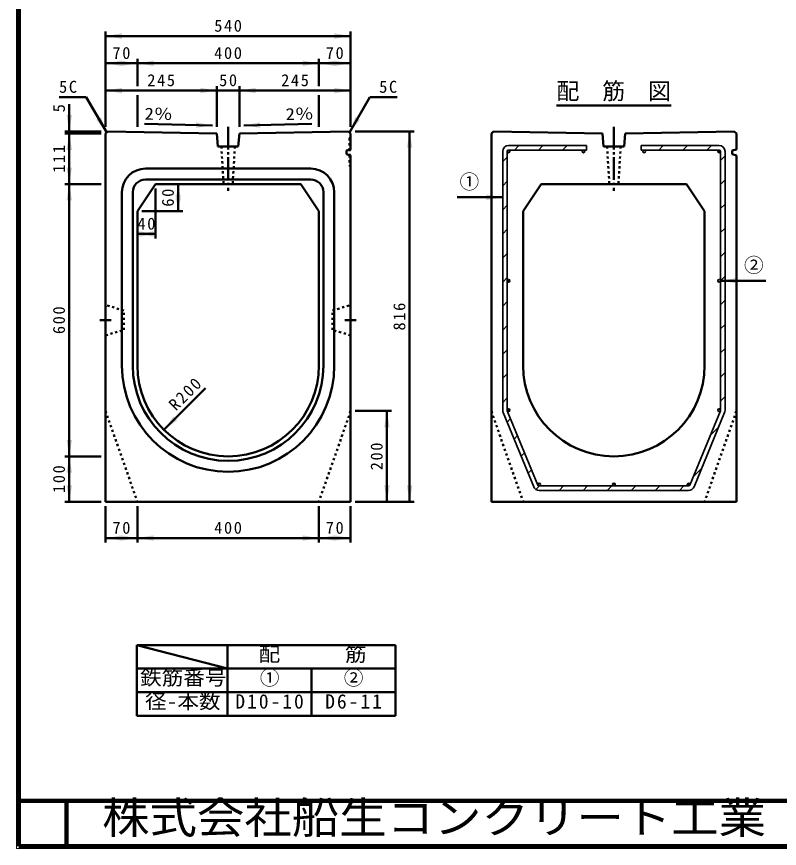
# Model space of a CAD drawing. Units: millimetres, scale not verified. Extents: x 100 to 4105, y 100 to 2870.
# Drawn here: x 100 to 1781, y 100 to 1932 of the extents above; entities that cross this region are included whole.
import ezdxf
from ezdxf.enums import TextEntityAlignment as Align

# ---------------------------------------------------------------- set-up
doc = ezdxf.new("R2010")
doc.units = ezdxf.units.MM
doc.header["$LTSCALE"] = 5
doc.header["$PDMODE"] = 32
doc.header["$PDSIZE"] = 2.5
doc.linetypes.add('USER1', pattern=[2.2, 1, -1.2])
doc.linetypes.add('USER2', pattern=[13.4, 10, -1.2, 1, -1.2])
doc.layers.add('V-nasSTD', color=7, linetype='Continuous', lineweight=50)
doc.styles.add('ＭＳ ゴシック', font='')
doc.styles.get('ＭＳ ゴシック').set_extended_font_data('MS Gothic')

msp = doc.modelspace()

# ---------------------------------------------------------------- hatches: boundary and pattern name
at = {"layer": 'V-nasSTD'}
for points in [[(332, 1895.655), (296, 1889.655), (332, 1883.655)], [(800, 1883.655), (836, 1889.655), (800, 1895.655)], [(332, 1835.655), (296, 1829.655), (332, 1823.655)], [(330, 1823.655), (366, 1829.655), (330, 1835.655)], [(402, 1835.655), (366, 1829.655), (402, 1823.655)], [(730, 1823.655), (766, 1829.655), (730, 1835.655)], [(802, 1835.655), (766, 1829.655), (802, 1823.655)], [(800, 1823.655), (836, 1829.655), (800, 1835.655)], [(332, 1763.655), (296, 1769.655), (332, 1775.655)], [(505, 1775.655), (541, 1769.655), (505, 1763.655)], [(627, 1775.655), (591, 1769.655), (627, 1763.655)], [(800, 1763.655), (836, 1769.655), (800, 1775.655)], [(210, 1715.655), (216, 1679.655), (222, 1715.655)], [(285.696, 1711.332), (298.5, 1677.155), (275.304, 1705.332)], [(846.304, 1711.332), (833.5, 1677.155), (856.696, 1705.332)], [(495.519, 1699.619), (531.386, 1692.87), (495.269, 1687.621)], [(636.481, 1699.619), (600.614, 1692.87), (636.731, 1687.621)], [(222, 1638.655), (216, 1674.655), (210, 1638.655)], [(972, 1643.655), (966, 1679.655), (960, 1643.655)], [(210, 1599.655), (216, 1563.655), (222, 1599.655)], [(222, 1527.655), (216, 1563.655), (210, 1527.655)], [(462, 1527.655), (456, 1563.655), (450, 1527.655)], [(450, 1539.655), (456, 1503.655), (462, 1539.655)], [(1135, 1528.401), (1171, 1534.401), (1135, 1540.401)], [(402, 1459.655), (366, 1453.655), (402, 1447.655)], [(370, 1447.655), (406, 1453.655), (370, 1459.655)], [(1687, 1344.655), (1651, 1350.655), (1687, 1356.655)], [(922, 1027.655), (916, 1063.655), (910, 1027.655)], [(445.792, 1051.932), (424.579, 1022.233), (454.277, 1043.446)], [(210, 999.655), (216, 963.655), (222, 999.655)], [(222, 927.655), (216, 963.655), (210, 927.655)], [(210, 899.655), (216, 863.655), (222, 899.655)], [(910, 899.655), (916, 863.655), (922, 899.655)], [(960, 899.655), (966, 863.655), (972, 899.655)], [(332, 789.655), (296, 783.655), (332, 777.655)], [(330, 777.655), (366, 783.655), (330, 789.655)], [(402, 789.655), (366, 783.655), (402, 777.655)], [(730, 777.655), (766, 783.655), (730, 789.655)], [(802, 789.655), (766, 783.655), (802, 777.655)], [(800, 777.655), (836, 783.655), (800, 789.655)]]:
    msp.add_hatch(color=256, dxfattribs=at).paths.add_polyline_path(points)

# ---------------------------------------------------------------- linework, layer by layer
at = {"layer": 'V-nasSTD', "lineweight": 100}
for p, q in [((105, 2865), (105, 105)), ((105, 205), (4100, 205)), ((210, 205), (210, 105)), ((105, 105), (4100, 105))]:
    msp.add_line(p, q, dxfattribs=at)
at = {"layer": 'V-nasSTD'}
for p, q in [((296, 1689.655), (296, 1899.655)), ((296, 1889.655), (836, 1889.655)), ((836, 1689.655), (836, 1899.655)), ((366, 1779.655), (366, 1839.655)), ((766, 1779.655), (766, 1839.655)), ((296, 1829.655), (366, 1829.655)), ((366, 1829.655), (766, 1829.655)), ((766, 1829.655), (836, 1829.655)), ((541, 1689.655), (541, 1779.655)), ((591, 1689.655), (591, 1779.655)), ((541, 1769.655), (296, 1769.655)), ((366, 1759.655), (366, 1689.655)), ((541, 1769.655), (591, 1769.655)), ((591, 1769.655), (836, 1769.655)), ((766, 1759.655), (766, 1689.655)), ((193.5, 1755.097), (253.5, 1755.097)), ((253.5, 1755.097), (298.5, 1677.155)), ((878.5, 1755.097), (833.5, 1677.155)), ((878.5, 1755.097), (938.5, 1755.097)), ((216, 1739.655), (216, 1679.655)), ((1289.597, 1736.655), (1542.403, 1736.655)), ((531.386, 1692.87), (381.418, 1695.994)), ((600.614, 1692.87), (750.582, 1695.994)), ((286, 1679.655), (206, 1679.655)), ((286, 1674.655), (206, 1674.655)), ((216, 1674.655), (216, 1679.655)), ((216, 1563.655), (216, 1674.655)), ((301, 1679.655), (296, 1674.655)), ((296, 863.655), (296, 1674.655)), ((541, 1674.655), (301, 1679.655)), ((541, 1674.655), (543.5, 1646.655)), ((591, 1674.655), (588.5, 1646.655)), ((591, 1674.655), (831, 1679.655)), ((831, 1679.655), (836, 1674.655)), ((836, 1674.655), (836, 1639.67)), ((846, 1679.655), (976, 1679.655)), ((966, 863.655), (966, 1679.655)), ((1151, 1679.655), (1146, 1674.655)), ((1146, 863.655), (1146, 1674.655)), ((1391, 1674.655), (1151, 1679.655)), ((1391, 1674.655), (1393.5, 1646.655)), ((1441, 1674.655), (1438.5, 1646.655)), ((1441, 1674.655), (1681, 1679.655)), ((1681, 1679.655), (1686, 1674.655)), ((1686, 1674.655), (1686, 1639.67)), ((588.5, 1646.655), (543.5, 1646.655)), ((551, 1646.655), (581, 1646.655)), ((827, 1637.655), (836, 1639.67)), ((827, 1629.655), (827, 1637.655)), ((1438.5, 1646.655), (1393.5, 1646.655)), ((1401, 1646.655), (1431, 1646.655)), ((1677, 1637.655), (1686, 1639.67)), ((1677, 1629.655), (1677, 1637.655)), ((827, 1629.655), (836, 1626.296)), ((836, 863.655), (836, 1626.296)), ((1677, 1629.655), (1686, 1626.296)), ((1686, 863.655), (1686, 1626.296)), ((384, 1597.655), (748, 1597.655)), ((286, 1563.655), (206, 1563.655)), ((216, 963.655), (216, 1563.655)), ((406, 1563.655), (366, 1503.655)), ((384, 1573.655), (748, 1573.655)), ((406, 1563.655), (726, 1563.655)), ((456, 1503.655), (456, 1563.655)), ((553.5, 1563.655), (578.5, 1563.655)), ((726, 1563.655), (766, 1503.655)), ((1256, 1563.655), (1216, 1503.655)), ((1256, 1563.655), (1576, 1563.655)), ((1576, 1563.655), (1616, 1503.655)), ((332, 1513.655), (332, 1545.655)), ((356, 1513.655), (356, 1545.655)), ((406, 1553.655), (406, 1443.655)), ((776, 1545.655), (776, 1513.655)), ((800, 1545.655), (800, 1513.655)), ((1071, 1534.401), (1171, 1534.401)), ((332, 1163.655), (332, 1513.655)), ((356, 1163.655), (356, 1513.655)), ((366, 1503.655), (366, 1163.655)), ((376, 1503.655), (466, 1503.655)), ((766, 1503.655), (766, 1163.655)), ((776, 1513.655), (776, 1163.655)), ((800, 1513.655), (800, 1163.655)), ((1216, 1503.655), (1216, 1163.655)), ((1616, 1503.655), (1616, 1163.655)), ((366, 1453.655), (406, 1453.655)), ((1751, 1350.655), (1651, 1350.655)), ((424.579, 1022.233), (516.503, 1114.157)), ((846, 1063.655), (926, 1063.655)), ((916, 863.655), (916, 1063.655)), ((286, 963.655), (206, 963.655)), ((216, 863.655), (216, 963.655)), ((286, 863.655), (206, 863.655)), ((296, 863.655), (836, 863.655)), ((846, 863.655), (976, 863.655)), ((1146, 863.655), (1686, 863.655)), ((296, 853.655), (296, 773.655)), ((366, 853.655), (366, 773.655)), ((766, 853.655), (766, 773.655)), ((836, 853.655), (836, 773.655)), ((296, 783.655), (366, 783.655)), ((366, 783.655), (766, 783.655)), ((766, 783.655), (836, 783.655)), ((365, 548), (365, 496)), ((565, 548), (365, 548)), ((365, 548), (565, 496)), ((565, 496), (565, 548)), ((750, 548), (565, 548)), ((935, 548), (750, 548)), ((935, 496), (935, 548)), ((365, 496), (365, 444)), ((565, 496), (365, 496)), ((565, 444), (565, 496)), ((565, 444), (565, 496)), ((565, 496), (565, 444)), ((750, 496), (565, 496)), ((750, 444), (750, 496)), ((750, 496), (935, 496)), ((750, 444), (750, 496)), ((750, 496), (750, 444)), ((935, 444), (935, 496)), ((935, 444), (935, 496)), ((935, 444), (935, 496)), ((935, 496), (935, 444)), ((365, 444), (365, 392)), ((565, 444), (365, 444)), ((565, 392), (565, 444)), ((565, 444), (750, 444)), ((565, 392), (565, 444)), ((565, 444), (565, 392)), ((750, 392), (750, 444)), ((750, 444), (935, 444)), ((750, 392), (750, 444)), ((750, 444), (750, 392)), ((935, 392), (935, 444)), ((935, 392), (935, 444)), ((935, 392), (935, 444)), ((935, 444), (935, 392)), ((365, 392), (565, 392)), ((565, 392), (750, 392)), ((750, 392), (935, 392))]:
    msp.add_line(p, q, dxfattribs=at)
at = {"layer": 'V-nasSTD', "linetype": 'USER2'}
for p, q in [((566, 1689.655), (566, 1548.655)), ((1416, 1689.655), (1416, 1548.655)), ((308.5, 1263.655), (283.5, 1263.655)), ((823.5, 1263.655), (848.5, 1263.655))]:
    msp.add_line(p, q, dxfattribs=at)
at = {"layer": 'V-nasSTD', "linetype": 'USER1'}
for p, q in [((833.7, 1664.655), (836, 1666.955)), ((833.7, 1664.655), (833.7, 1639.155)), ((551, 1646.655), (556, 1563.655)), ((581, 1646.655), (576, 1563.655)), ((1401, 1646.655), (1406, 1563.655)), ((1431, 1646.655), (1426, 1563.655)), ((833.7, 1627.155), (833.7, 1604.655)), ((833.7, 1604.655), (836, 1602.355)), ((336, 1285.155), (296, 1297.155)), ((296, 1297.155), (296, 1230.155)), ((336, 1242.155), (336, 1285.155)), ((796, 1285.155), (836, 1297.155)), ((796, 1242.155), (796, 1285.155)), ((836, 1297.155), (836, 1230.155)), ((296, 1230.155), (336, 1242.155)), ((836, 1230.155), (796, 1242.155)), ((296, 1063.655), (366, 863.655)), ((836, 1063.655), (766, 863.655)), ((1146, 1063.655), (1216, 863.655)), ((1686, 1063.655), (1616, 863.655))]:
    msp.add_line(p, q, dxfattribs=at)
at = {"layer": 'V-nasSTD', "lineweight": 35}
for p, q in [((1171, 1635.655), (1171, 1065.246)), ((1181, 1635.655), (1181, 1065.237)), ((1181.053, 1636.218), (1184.563, 1632.708)), ((1184, 1648.655), (1356, 1648.655)), ((1184, 1638.655), (1356, 1638.655)), ((1196.673, 1638.655), (1206.673, 1648.655)), ((1249.706, 1638.655), (1259.706, 1648.655)), ((1302.739, 1638.655), (1312.739, 1648.655)), ((1348.386, 1638.655), (1349, 1638.655)), ((1348.386, 1638.591), (1351.936, 1635.041)), ((1349, 1638.655), (1356, 1638.655)), ((1355.772, 1638.655), (1356, 1638.882)), ((1356, 1648.655), (1356, 1638.655)), ((1476, 1648.655), (1476, 1638.655)), ((1476, 1648.655), (1648, 1648.655)), ((1476, 1648.563), (1476.092, 1648.655)), ((1476, 1638.655), (1648, 1638.655)), ((1482.689, 1638.638), (1485.984, 1635.343)), ((1514.871, 1638.655), (1524.871, 1648.655)), ((1567.904, 1638.655), (1577.904, 1648.655)), ((1620.937, 1638.655), (1630.937, 1648.655)), ((1646.038, 1637.924), (1650.269, 1633.692)), ((1651, 1635.655), (1651, 1065.237)), ((1661, 1635.655), (1661, 1065.241)), ((1171, 1612.981), (1181, 1622.981)), ((1651, 1615.684), (1661, 1625.684)), ((1171, 1559.948), (1181, 1569.948)), ((1651, 1562.651), (1661, 1572.651)), ((1171, 1506.915), (1181, 1516.915)), ((1651, 1509.618), (1661, 1519.618)), ((1651, 1456.585), (1661, 1466.585)), ((1171, 1453.882), (1181, 1463.882)), ((1651, 1403.552), (1661, 1413.552)), ((1171, 1400.849), (1181, 1410.849)), ((1181, 1400.655), (1181, 1402.069)), ((1171, 1347.816), (1181, 1357.816)), ((1651, 1350.519), (1661, 1360.519)), ((1181.354, 1352.069), (1185.415, 1348.009)), ((1171, 1294.783), (1181, 1304.783)), ((1651, 1297.486), (1661, 1307.486)), ((1171, 1241.75), (1181, 1251.75)), ((1651, 1244.453), (1661, 1254.453)), ((1171, 1188.717), (1181, 1198.717)), ((1651, 1191.42), (1661, 1201.42)), ((1171, 1135.684), (1181, 1145.684)), ((1651, 1138.387), (1661, 1148.387)), ((1171, 1082.651), (1181, 1092.651)), ((1651, 1085.354), (1661, 1095.354)), ((1181.226, 1064.095), (1248.583, 900.512)), ((1181.84, 1067.736), (1186.082, 1063.494)), ((1650.776, 1064.095), (1583.419, 900.512)), ((1647.634, 1068.632), (1650.978, 1065.289)), ((1651, 1065.655), (1651, 1065.237)), ((1171.979, 1060.296), (1239.34, 896.705)), ((1180.641, 1039.26), (1188.299, 1046.917)), ((1592.662, 896.705), (1660.021, 1060.291)), ((1628.378, 1009.699), (1646.756, 1028.078)), ((1196.109, 1001.694), (1203.767, 1009.352)), ((1211.577, 964.129), (1219.235, 971.787)), ((1591.255, 919.543), (1609.633, 937.921)), ((1227.045, 926.564), (1234.703, 934.222)), ((1244.272, 890.758), (1252.169, 898.655)), ((1248.403, 902.177), (1251.88, 898.701)), ((1248.583, 900.512), (1248.583, 900.512)), ((1248.583, 900.512), (1248.583, 900.512)), ((1248.583, 900.512), (1248.583, 900.512)), ((1251.358, 898.655), (1580.643, 898.655)), ((1251.88, 898.655), (1251.358, 898.655)), ((1295.202, 888.655), (1305.202, 898.655)), ((1348.235, 888.655), (1358.235, 898.655)), ((1401.268, 888.655), (1411.268, 898.655)), ((1415.652, 904.634), (1418.98, 901.307)), ((1580.643, 898.655), (1416, 898.655)), ((1454.301, 888.655), (1464.301, 898.655)), ((1507.334, 888.655), (1517.334, 898.655)), ((1560.367, 888.655), (1570.367, 898.655)), ((1578.856, 904.065), (1583.053, 899.868)), ((1251.361, 888.655), (1580.641, 888.655))]:
    msp.add_line(p, q, dxfattribs=at)
at = {"layer": 'V-nasSTD', "lineweight": 13}
msp.add_lwpolyline([(100, 100), (100, 2870), (4105, 2870), (4105, 100)], close=True, dxfattribs=at)
at = {"layer": 'V-nasSTD', "lineweight": 35}
for centre in [(1184, 1635.655), (1349, 1635.655), (1483, 1635.655), (1483, 1635.655), (1648, 1635.655), (1184, 1350.655), (1648, 1350.655), (1648, 1350.655), (1184, 1065.655), (1648, 1065.655), (1251.357, 901.655), (1416, 901.655)]:
    msp.add_circle(centre, 3, dxfattribs=at)
for centre, radius, start, end in [((1184, 1635.655), 13, 90, 180), ((1184, 1635.655), 13, 90, 180), ((1184, 1635.655), 3, 90, 180), ((1184, 1635.655), 3, 90, 180), ((1184, 1635.655), 3, 180, 90), ((1184, 1635.655), 3, 169.17571, 180), ((1184, 1635.655), 3, 90, 169.17571), ((1648, 1635.655), 3, 90, 0), ((1648, 1635.655), 13, 0, 90), ((1648, 1635.655), 3, 0, 90), ((1648, 1635.655), 3, 0, 90), ((1648, 1635.655), 3, 0, 90), ((1184, 1065.246), 13, 180, 202.38013), ((1184, 1065.237), 3, 180, 202.38013), ((1648, 1065.655), 3, 330.64995, 0), ((1648, 1065.655), 3, 330.64995, 0), ((1648.002, 1065.237), 3, 337.61987, 0), ((1648, 1065.241), 13, 337.61987, 0), ((1251.357, 901.655), 3, 202.38053, 270.00103), ((1580.643, 901.655), 3, 337.61947, 269.99901), ((1580.643, 901.655), 3, 270, 337.61987), ((1251.361, 901.655), 13, 202.38013, 270), ((1580.641, 901.655), 13, 270, 337.61987), ((1580.641, 901.655), 13, 270, 337.61987)]:
    msp.add_arc(centre, radius, start, end, dxfattribs=at)
at = {"layer": 'V-nasSTD'}
for centre, radius, start, end in [((384, 1545.655), 52, 90, 180), ((748, 1545.655), 52, 0, 90), ((384, 1545.655), 28, 90, 180), ((748, 1545.655), 28, 0, 90), ((566, 1163.655), 234, 180, 270), ((566, 1163.655), 210, 180, 270), ((566, 1163.655), 200, 180, 270), ((566, 1163.655), 200, 270, 0), ((566, 1163.655), 210, 270, 0), ((566, 1163.655), 234, 270, 0), ((1416, 1163.655), 200, 180, 270), ((1416, 1163.655), 200, 270, 0)]:
    msp.add_arc(centre, radius, start, end, dxfattribs=at)
for p in [(833.7, 1639.155), (833.7, 1627.155)]:
    msp.add_point(p, dxfattribs=at)

# ---------------------------------------------------------------- texts
at = {"layer": 'V-nasSTD', "style": 'ＭＳ ゴシック'}
for s, height, p in [('配\u3000筋\u3000図', 36.95, (1289.597, 1787.055)), ('①', 31.67, (1076, 1584.601)), ('②', 31.67, (1702.8, 1400.855)), ('①', 31.67, (635.9, 491.6)), ('②', 31.67, (820.9, 491.6))]:
    msp.add_text(s, height=height, dxfattribs=at).set_placement(p, align=Align.TOP_LEFT)
msp.add_text('5', height=26.39, rotation=90, dxfattribs=at).set_placement((180, 1721.655), align=Align.TOP_LEFT)
at = {"layer": 'V-nasSTD', "style": 'ＭＳ ゴシック', "width": 1.15}
for rotation, p in [(358.807, (382.168, 1731.986)), (1.193, (692.244, 1730.787))]:
    msp.add_text('2％', height=26.39, rotation=rotation, dxfattribs=at).set_placement(p, align=Align.TOP_LEFT)
at = {"layer": 'V-nasSTD', "style": 'ＭＳ ゴシック', "width": 1.1}
for s, height, p in [('配\u3000\u3000\u3000筋', 31.67, (633.36, 543.6)), ('鉄筋番号', 31.67, (372.12, 491.6)), ('径-本数', 31.67, (382.92, 439.6)), ('株式会社船生コンクリート工業', 69.65, (288.279, 202.55))]:
    msp.add_text(s, height=height, dxfattribs=at).set_placement(p, align=Align.TOP_LEFT)
at = {"layer": 'V-nasSTD', "attachment_point": 1, "style": 'ＭＳ ゴシック'}
for s, insert, char_height in [('\\T1.2;540', (535.4, 1925.655), 26.39), ('\\T1.2;70', (311.2, 1865.655), 26.39), ('\\T1.2;400', (535.4, 1865.655), 26.39), ('\\T1.2;70', (781.2, 1865.655), 26.39), ('\\T1.2;245', (387.9, 1805.655), 26.39), ('\\T1.2;50', (546.2, 1805.655), 26.39), ('\\T1.2;245', (682.9, 1805.655), 26.39), ('\\T1.2;5C', (193.5, 1791.097), 26.39), ('\\T1.2;5C', (898.9, 1791.097), 26.39), ('\\T1.2;40', (366.2, 1489.655), 26.39), ('\\T1.2;70', (311.203, 819.655), 26.39), ('\\T1.2;400', (535.4, 819.655), 26.39), ('\\T1.2;70', (781.203, 819.655), 26.39), ('\\T1.2;D10-10', (581.9, 439.6), 31.67), ('\\T1.2;D6-11', (779.86, 439.6), 31.67)]:
    msp.add_mtext(s, dxfattribs=dict(at, insert=insert, char_height=char_height))
at = {"layer": 'V-nasSTD', "char_height": 26.39, "attachment_point": 1, "style": 'ＭＳ ゴシック'}
for s, insert, rotation in [('\\T1.2;111', (180, 1588.555), 90), ('\\T1.2;60', (420, 1513.855), 90), ('\\T1.2;600', (180, 1233.055), 90), ('\\T1.2;816', (930, 1241.055), 90), ('\\T1.2;R200', (432.498, 1081.065), 45), ('\\T1.2;200', (880, 933.055), 90), ('\\T1.2;100', (180, 883.055), 90)]:
    msp.add_mtext(s, dxfattribs=dict(at, insert=insert, rotation=rotation))

doc.saveas('drawing.dxf')
